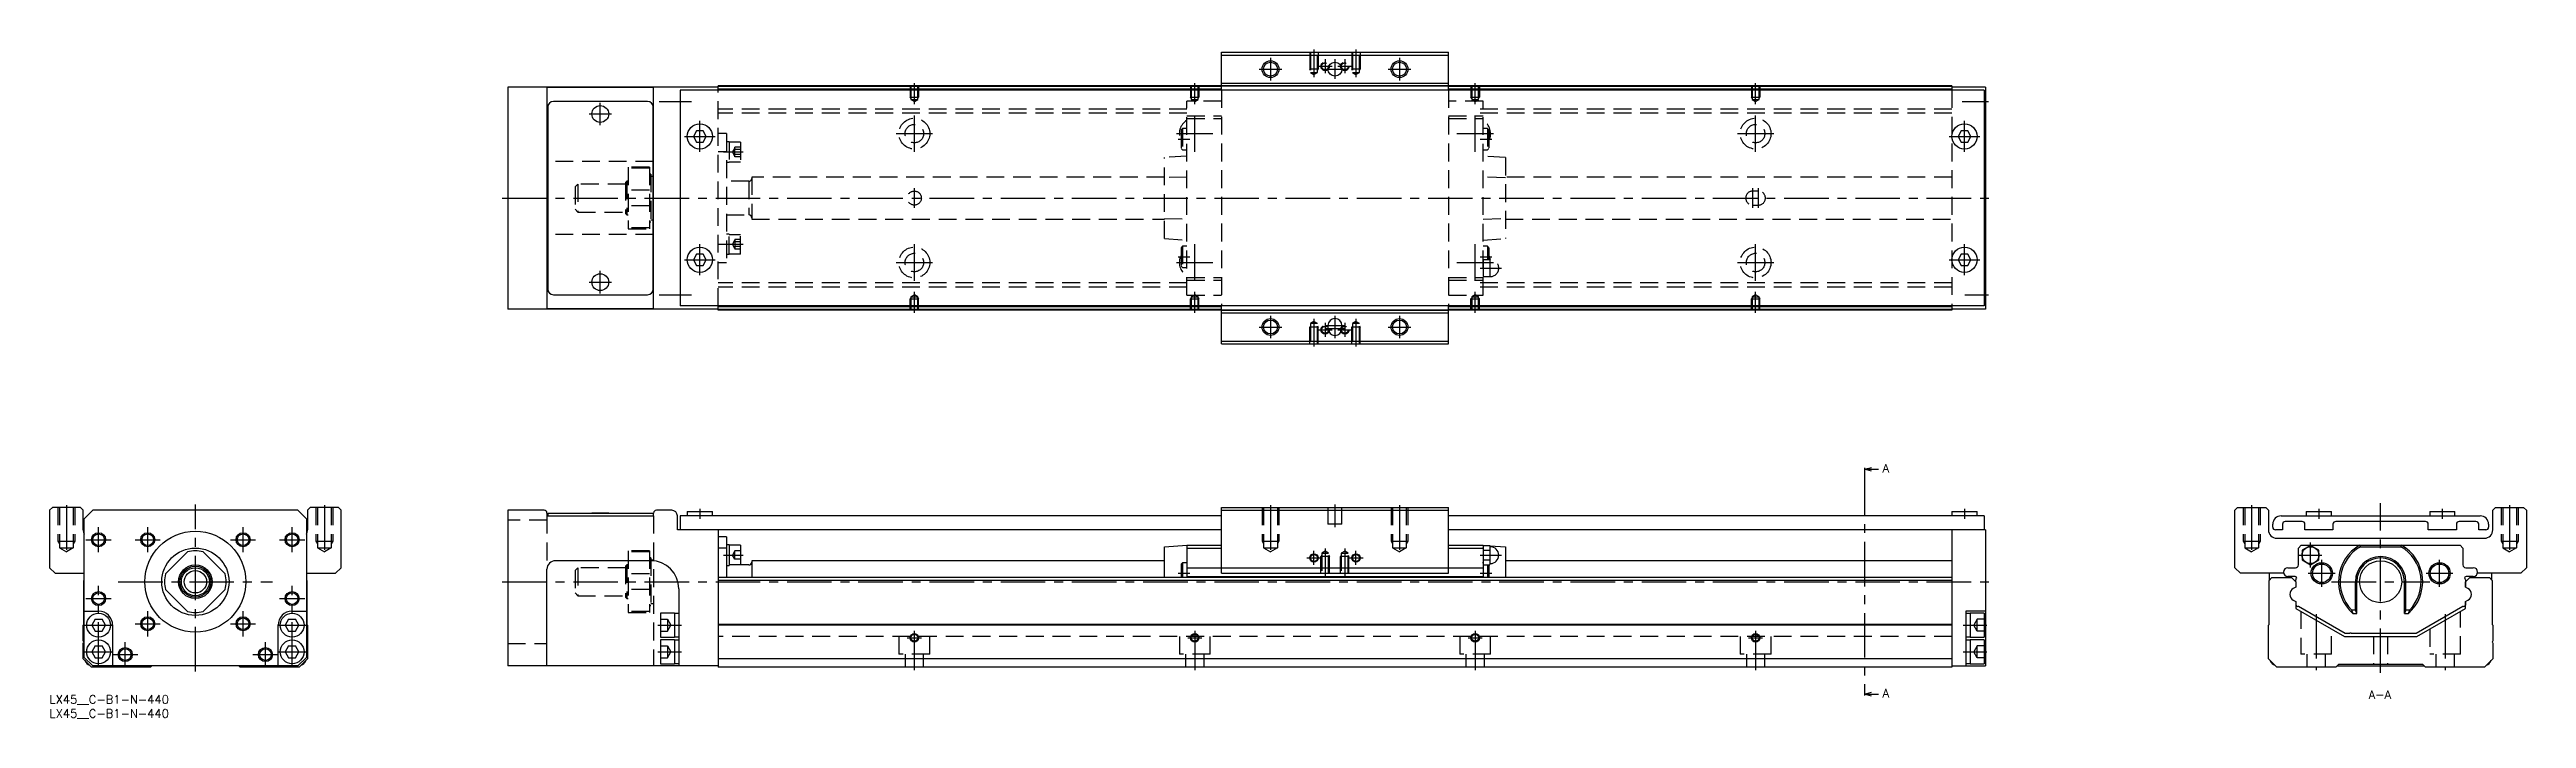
# Model space of a CAD drawing. Extents: x 0 to 883, y -8 to 230.
import ezdxf

# ---------------------------------------------------------------- set-up
doc = ezdxf.new("R2010")
doc.units = 0
doc.header["$LTSCALE"] = 0.5
doc.linetypes.add('CENTER', pattern=[50.8, 31.75, -6.35, 6.35, -6.35])
doc.linetypes.add('DASHED', pattern=[19.05, 12.7, -6.35])
for name, color, linetype in [('MSM_CENTER', 1, 'CENTER'), ('MSM_CONTINUOUS', 7, 'CONTINUOUS'), ('MSM_DASHED', 4, 'DASHED'), ('MSM_NARROW', 5, 'CONTINUOUS'), ('MSM_PART_NUMBER', 7, 'CONTINUOUS')]:
    doc.layers.add(name, color=color, linetype=linetype)
doc.styles.get("Standard").update_dxf_attribs({"font": 'txt.shx', "height": 3, "bigfont": 'bigfont.shx'})

# ---------------------------------------------------------------- blocks, each defined once
blk = doc.blocks.new('*U3')
at = {"layer": 'MSM_PART_NUMBER'}
blk.add_text('LX45__C-B1-N-440', height=3, dxfattribs=at).set_placement((0, -3))
blk = doc.blocks.new('*U4')
at = {"layer": 'MSM_PART_NUMBER'}
blk.add_text('LX45__C-B1-N-440', height=3, dxfattribs=at).set_placement((0, -8))

msp = doc.modelspace()

# ---------------------------------------------------------------- linework, layer by layer
at = {"layer": 'MSM_CENTER'}
for p, q in [((450.9, 230.38), (450.9, 220.47)), ((465.9, 230.38), (465.9, 220.47)), ((431.4, 223.38), (439.4, 223.38)), ((435.4, 227.38), (435.4, 219.38)), ((452.4, 224.38), (457.4, 224.38)), ((454.9, 226.88), (454.9, 221.88)), ((454.9, 223.38), (461.9, 223.38)), ((458.4, 226.88), (458.4, 219.88)), ((459.4, 224.38), (464.4, 224.38)), ((461.9, 226.88), (461.9, 221.88)), ((477.4, 223.38), (485.4, 223.38)), ((481.4, 227.38), (481.4, 219.38)), ((308.4, 210.87), (308.4, 218.38)), ((408.4, 210.87), (408.4, 218.38)), ((508.4, 210.87), (508.4, 218.38)), ((608.4, 210.87), (608.4, 218.38)), ((192.4, 207.38), (200.4, 207.38)), ((196.4, 203.38), (196.4, 211.38)), ((217.4, 211.88), (228.9, 211.88)), ((231.9, 193.88), (231.9, 204.88)), ((308.4, 193.88), (308.4, 206.88)), ((408.4, 193.88), (408.4, 206.88)), ((508.4, 193.88), (508.4, 206.88)), ((608.4, 193.88), (608.4, 206.88)), ((682.07, 211.88), (691.4, 211.88)), ((682.9, 193.88), (682.9, 204.88)), ((226.4, 199.38), (237.4, 199.38)), ((301.9, 200.38), (314.9, 200.38)), ((401.9, 200.38), (414.9, 200.38)), ((402.5, 198.38), (406.6, 198.38)), ((501.9, 200.38), (514.9, 200.38)), ((510.2, 198.38), (514.3, 198.38)), ((601.9, 200.38), (614.9, 200.38)), ((677.4, 199.38), (688.4, 199.38)), ((240.4, 193.83), (247.4, 193.83)), ((161.4, 177.38), (692.4, 177.38)), ((308.4, 173.88), (308.4, 180.88)), ((607.4, 173.88), (607.4, 180.88)), ((609.4, 173.88), (609.4, 180.88)), ((231.9, 149.88), (231.9, 160.88)), ((240.4, 160.92), (247.4, 160.92)), ((308.4, 147.88), (308.4, 160.88)), ((408.4, 147.88), (408.4, 160.88)), ((508.4, 147.88), (508.4, 160.88)), ((608.4, 147.88), (608.4, 160.88)), ((682.9, 149.88), (682.9, 160.88)), ((196.4, 143.38), (196.4, 151.38)), ((226.4, 155.38), (237.4, 155.38)), ((301.9, 154.38), (314.9, 154.38)), ((401.9, 154.38), (414.9, 154.38)), ((402.5, 156.38), (406.6, 156.38)), ((501.9, 154.38), (514.9, 154.38)), ((510.2, 156.38), (514.3, 156.38)), ((510.2, 152.38), (517.8, 152.38)), ((601.9, 154.38), (614.9, 154.38)), ((677.4, 155.38), (688.4, 155.38)), ((192.4, 147.38), (200.4, 147.38)), ((217.4, 142.88), (228.9, 142.88)), ((308.4, 136.38), (308.4, 143.89)), ((408.4, 136.38), (408.4, 143.89)), ((508.4, 136.38), (508.4, 143.89)), ((608.4, 136.38), (608.4, 143.89)), ((683.07, 142.88), (691.4, 142.88)), ((435.4, 135.38), (435.4, 127.38)), ((450.9, 134.29), (450.9, 124.38)), ((454.9, 132.88), (454.9, 127.88)), ((458.4, 135.38), (458.4, 127.38)), ((461.9, 132.88), (461.9, 127.88)), ((465.9, 134.29), (465.9, 124.38)), ((481.4, 135.38), (481.4, 127.38)), ((431.4, 131.38), (439.4, 131.38)), ((452.4, 130.38), (457.4, 130.38)), ((454.9, 131.88), (461.9, 131.88)), ((454.9, 130.88), (461.9, 130.88)), ((459.4, 130.38), (464.4, 130.38)), ((477.4, 131.38), (485.4, 131.38)), ((647.27, 80.12), (647.27, 0.88)), ((6, 67.76), (6, 50.18)), ((52, 8.5), (52, 68)), ((98, 67.76), (98, 50.18)), ((196.4, 65.11), (196.4, 65)), ((231.9, 66.5), (231.9, 63)), ((435.4, 67.76), (435.4, 50.18)), ((458.4, 68), (458.4, 60)), ((481.4, 67.76), (481.4, 50.18)), ((682.9, 66.5), (682.9, 63)), ((785.3, 67.76), (785.3, 50.18)), ((809.3, 66.5), (809.3, 63)), ((831.3, 8), (831.3, 68.5)), ((853.3, 66.5), (853.3, 63)), ((877.3, 67.76), (877.3, 50.18)), ((13, 55.5), (22, 55.5)), ((17.5, 51), (17.5, 60)), ((30.5, 55.5), (39.5, 55.5)), ((35, 51), (35, 60)), ((64.5, 55.5), (73.5, 55.5)), ((69, 51), (69, 60)), ((82, 55.5), (91, 55.5)), ((86.5, 51), (86.5, 60)), ((806.3, 45.54), (806.3, 54.46)), ((240.4, 50), (247.4, 50)), ((448.4, 49), (453.4, 49)), ((450.9, 46.5), (450.9, 51.5)), ((454.9, 52.41), (454.9, 42.5)), ((461.9, 52.41), (461.9, 42.5)), ((463.4, 49), (468.4, 49)), ((465.9, 46.5), (465.9, 51.5)), ((510.2, 50), (517.8, 50)), ((802.3, 50), (810.3, 50)), ((810.3, 38.7), (810.3, 48.3)), ((852.3, 38.7), (852.3, 48.3)), ((17.5, 10.25), (17.5, 39)), ((24.5, 40.5), (79.5, 40.5)), ((86.5, 10.25), (86.5, 39)), ((161.4, 40.5), (692.4, 40.5)), ((402.5, 43.5), (406.6, 43.5)), ((510.2, 43.5), (514.3, 43.5)), ((805.5, 43.5), (815.1, 43.5)), ((813.8, 40.5), (848.8, 40.5)), ((847.5, 43.5), (857.1, 43.5)), ((13, 34.5), (22, 34.5)), ((35, 21), (35, 30)), ((69, 21), (69, 30)), ((82, 34.5), (91, 34.5)), ((808.3, 28.97), (808.3, 9)), ((854.3, 28.97), (854.3, 9)), ((12.25, 25), (22.75, 25)), ((27, 10), (27, 19)), ((30.5, 25.5), (39.5, 25.5)), ((64.5, 25.5), (73.5, 25.5)), ((77, 10), (77, 19)), ((81.25, 25), (91.75, 25)), ((216.9, 25), (225.4, 25)), ((305.9, 20.5), (310.9, 20.5)), ((308.4, 9), (308.4, 23)), ((405.9, 20.5), (410.9, 20.5)), ((408.4, 23), (408.4, 9)), ((505.9, 20.5), (510.9, 20.5)), ((508.4, 23), (508.4, 9)), ((605.9, 20.5), (610.9, 20.5)), ((608.4, 23), (608.4, 9)), ((682.4, 25), (690.9, 25)), ((12.25, 15.5), (22.75, 15.5)), ((22.5, 14.5), (31.5, 14.5)), ((72.5, 14.5), (81.5, 14.5)), ((81.25, 15.5), (91.75, 15.5)), ((216.9, 15.5), (225.4, 15.5)), ((682.4, 15.5), (690.9, 15.5))]:
    msp.add_line(p, q, dxfattribs=at)
at = {"layer": 'MSM_CONTINUOUS'}
for p, q in [((417.9, 215.88), (417.9, 229.38)), ((417.9, 229.38), (498.9, 229.38)), ((417.9, 228.38), (498.9, 228.38)), ((498.9, 215.88), (498.9, 229.38)), ((163.4, 216.98), (163.4, 137.78)), ((238.4, 216.98), (163.4, 216.98)), ((177.4, 216.8), (177.4, 137.95)), ((215.4, 216.8), (177.4, 216.8)), ((215.4, 137.95), (215.4, 216.8)), ((224.9, 215.88), (224.9, 138.88)), ((689.9, 215.88), (224.9, 215.88)), ((238.4, 215.88), (238.4, 217.38)), ((678.4, 217.38), (238.4, 217.38)), ((417.9, 217.18), (238.4, 217.18)), ((417.9, 216.18), (238.4, 216.18)), ((417.9, 218.38), (498.9, 218.38)), ((417.9, 217.38), (498.9, 217.38)), ((678.4, 217.18), (498.9, 217.18)), ((678.4, 216.18), (498.9, 216.18)), ((678.4, 217.38), (678.4, 215.88)), ((690.4, 216.98), (678.4, 216.98)), ((689.9, 215.88), (689.9, 138.88)), ((690.4, 216.98), (690.4, 137.78)), ((177.7, 207.48), (177.4, 207.48)), ((177.7, 209.88), (177.7, 144.88)), ((213.3, 211.88), (179.7, 211.88)), ((215.3, 144.88), (215.3, 209.88)), ((177.7, 202.98), (177.4, 202.98)), ((230.74, 201.38), (229.59, 199.38)), ((229.59, 199.38), (230.74, 197.38)), ((233.05, 201.38), (230.74, 201.38)), ((230.74, 197.38), (233.05, 197.38)), ((234.2, 199.38), (233.05, 201.38)), ((233.05, 197.38), (234.2, 199.38)), ((681.74, 201.38), (680.59, 199.38)), ((680.59, 199.38), (681.74, 197.38)), ((684.05, 201.38), (681.74, 201.38)), ((681.74, 197.38), (684.05, 197.38)), ((685.2, 199.38), (684.05, 201.38)), ((684.05, 197.38), (685.2, 199.38)), ((177.7, 190.38), (177.4, 190.38)), ((215.4, 190.38), (215.3, 190.38)), ((215.4, 185.13), (215.3, 185.13)), ((215.3, 169.63), (215.4, 169.63)), ((177.7, 164.38), (177.4, 164.38)), ((215.4, 164.38), (215.3, 164.38)), ((177.7, 151.78), (177.4, 151.78)), ((215.4, 151.78), (215.3, 151.78)), ((230.74, 157.38), (229.59, 155.38)), ((229.59, 155.38), (230.74, 153.38)), ((233.05, 157.38), (230.74, 157.38)), ((230.74, 153.38), (233.05, 153.38)), ((234.2, 155.38), (233.05, 157.38)), ((233.05, 153.38), (234.2, 155.38)), ((681.74, 157.38), (680.59, 155.38)), ((680.59, 155.38), (681.74, 153.38)), ((684.05, 157.38), (681.74, 157.38)), ((681.74, 153.38), (684.05, 153.38)), ((685.2, 155.38), (684.05, 157.38)), ((684.05, 153.38), (685.2, 155.38)), ((177.4, 147.28), (177.7, 147.28)), ((179.7, 142.88), (213.3, 142.88)), ((238.4, 137.78), (163.4, 137.78)), ((177.4, 137.95), (215.4, 137.95)), ((689.9, 138.88), (224.9, 138.88)), ((238.4, 137.38), (238.4, 138.88)), ((417.9, 138.58), (238.4, 138.58)), ((417.9, 137.58), (238.4, 137.58)), ((678.4, 137.38), (238.4, 137.38)), ((417.9, 125.38), (417.9, 138.88)), ((417.9, 137.38), (498.9, 137.38)), ((417.9, 136.38), (498.9, 136.38)), ((498.9, 125.38), (498.9, 138.88)), ((678.4, 138.58), (498.9, 138.58)), ((678.4, 137.58), (498.9, 137.58)), ((678.4, 138.88), (678.4, 137.38)), ((690.4, 137.78), (678.4, 137.78)), ((417.9, 126.38), (498.9, 126.38)), ((417.9, 125.38), (498.9, 125.38)), ((455.9, 131.88), (455.9, 130.88)), ((460.9, 130.88), (460.9, 131.88)), ((647.27, 80.62), (649.77, 81.29)), ((647.27, 81.12), (647.27, 80.12)), ((647.27, 80.62), (652.27, 80.62)), ((649.77, 79.95), (647.27, 80.62)), ((1, 67), (0, 66)), ((0, 66), (0, 45.5)), ((11, 67), (1, 67)), ((12, 66), (11, 67)), ((12, 59), (12, 66)), ((15.4, 66), (12.4, 63)), ((12.4, 13.5), (12.4, 63)), ((88.6, 66), (15.4, 66)), ((91.6, 63), (88.6, 66)), ((91.6, 63), (91.6, 13.5)), ((93, 67), (92, 66)), ((92, 66), (92, 59)), ((103, 67), (93, 67)), ((104, 66), (103, 67)), ((104, 45.5), (104, 66)), ((163.4, 66), (163.4, 10.5)), ((176.4, 66), (163.4, 66)), ((177.4, 65), (177.4, 64)), ((177.4, 64), (215.4, 64)), ((177.7, 65), (215.3, 65)), ((177.7, 65), (177.7, 64)), ((193.4, 65.1), (199.4, 65.1)), ((193.4, 65.1), (193.4, 65)), ((199.4, 65), (199.4, 65.1)), ((215.3, 65), (215.3, 64)), ((215.4, 64), (215.4, 65)), ((221.9, 66), (216.4, 66)), ((223.9, 59), (223.9, 64)), ((224.9, 64), (224.9, 59)), ((417.9, 64), (224.9, 64)), ((227.4, 65.5), (227.4, 64)), ((227.4, 65.5), (236.4, 65.5)), ((236.4, 64), (236.4, 65.5)), ((417.9, 67), (498.9, 67)), ((417.9, 43.5), (417.9, 67)), ((417.9, 66), (498.9, 66)), ((498.9, 43.5), (498.9, 67)), ((689.9, 64), (498.9, 64)), ((678.4, 65.5), (678.4, 64)), ((678.4, 65.5), (687.4, 65.5)), ((687.4, 64), (687.4, 65.5)), ((689.9, 64), (689.9, 59)), ((779.3, 66), (780.3, 67)), ((779.3, 45.5), (779.3, 66)), ((780.3, 67), (790.3, 67)), ((790.3, 67), (791.3, 66)), ((791.3, 66), (791.3, 59)), ((795.8, 64), (866.8, 64)), ((803.3, 62), (797.3, 62)), ((804.8, 65.5), (813.8, 65.5)), ((804.8, 65.5), (804.8, 64)), ((813.8, 64), (813.8, 65.5)), ((847.3, 62), (815.3, 62)), ((848.8, 65.5), (857.8, 65.5)), ((848.8, 65.5), (848.8, 64)), ((857.8, 64), (857.8, 65.5)), ((865.3, 62), (859.3, 62)), ((871.3, 66), (872.3, 67)), ((871.3, 59), (871.3, 66)), ((872.3, 67), (882.3, 67)), ((882.3, 67), (883.3, 66)), ((883.3, 66), (883.3, 45.5)), ((417.9, 59), (223.9, 59)), ((238.4, 59), (238.4, 10)), ((241.4, 56.5), (238.4, 56.5)), ((241.4, 56.5), (241.4, 42)), ((242.4, 53.65), (241.4, 53.65)), ((242.4, 53.65), (242.4, 46.35)), ((246.4, 53.5), (242.4, 53.5)), ((246.4, 53.5), (246.4, 46.5)), ((397.6, 53), (405.6, 53.5)), ((397.6, 42), (397.6, 53)), ((405.6, 53.5), (417.9, 53.5)), ((405.6, 53.5), (405.6, 42)), ((690.4, 59), (498.9, 59)), ((498.9, 53.5), (511.2, 53.5)), ((511.2, 53.5), (511.77, 53.46)), ((511.2, 53.5), (511.2, 42)), ((511.32, 53.46), (511.2, 53)), ((511.32, 53.46), (513.67, 53.46)), ((513.8, 53), (513.67, 53.46)), ((513.7, 53.34), (519.2, 53)), ((513.8, 47), (513.8, 53)), ((519.2, 53), (519.2, 42)), ((678.4, 59), (678.4, 10)), ((690.4, 59), (690.4, 10.5)), ((792.8, 60), (792.8, 61)), ((796.3, 59), (793.8, 59)), ((794.3, 56), (868.3, 56)), ((796.3, 61), (796.3, 59)), ((801.95, 52.5), (802.95, 53.5)), ((802.95, 53.5), (859.65, 53.5)), ((806.3, 53.46), (803.3, 51.73)), ((804.3, 59), (804.3, 61)), ((814.3, 59), (804.3, 59)), ((809.3, 51.73), (806.3, 53.46)), ((814.3, 61), (814.3, 59)), ((823.82, 53.5), (824.07, 53)), ((824.07, 53), (838.53, 53)), ((838.53, 53), (838.79, 53.5)), ((848.3, 59), (848.3, 61)), ((858.3, 59), (848.3, 59)), ((858.3, 61), (858.3, 59)), ((859.65, 53.5), (860.65, 52.5)), ((866.3, 59), (866.3, 61)), ((868.8, 59), (866.3, 59)), ((869.8, 61), (869.8, 60)), ((0, 45.5), (2, 43.5)), ((41.36, 43.3), (49.2, 51.14)), ((54.8, 51.14), (62.64, 43.3)), ((102, 43.5), (104, 45.5)), ((177.4, 10.5), (177.4, 45)), ((214.4, 48), (180.4, 48)), ((241.4, 52.5), (238.4, 52.5)), ((241.4, 46.35), (242.4, 46.35)), ((249.4, 46.5), (242.4, 46.5)), ((250.4, 48), (250.4, 42)), ((397.6, 48), (250.4, 48)), ((404, 47.3), (403.5, 46.8)), ((403.5, 46.8), (403.5, 42)), ((405.6, 47.3), (404, 47.3)), ((404, 47.3), (404, 42)), ((405.6, 52.5), (417.9, 52.5)), ((405.6, 45.5), (511.2, 45.5)), ((498.9, 52.5), (511.2, 52.5)), ((511.2, 52.41), (511.2, 52.6)), ((511.2, 47), (511.32, 46.54)), ((511.32, 51.73), (513.67, 51.73)), ((511.32, 48.27), (513.67, 48.27)), ((511.32, 46.54), (513.67, 46.54)), ((512.8, 46.54), (512.8, 42)), ((513.3, 46.54), (513.3, 42)), ((513.67, 46.54), (513.8, 47)), ((678.4, 48), (519.2, 48)), ((781.3, 43.5), (779.3, 45.5)), ((798.25, 45.5), (800.95, 45.5)), ((801.95, 46.5), (801.95, 52.5)), ((803.3, 51.73), (803.3, 48.27)), ((803.3, 48.27), (806.3, 46.54)), ((806.3, 46.54), (809.3, 48.27)), ((809.3, 48.27), (809.3, 51.73)), ((860.65, 52.5), (860.65, 46.5)), ((861.65, 45.5), (864.35, 45.5)), ((883.3, 45.5), (881.3, 43.5)), ((2, 43.5), (12.4, 43.5)), ((12.2, 41), (12.4, 41.2)), ((12.2, 25.2), (12.2, 41)), ((49.2, 29.86), (41.36, 37.7)), ((62.64, 37.7), (54.8, 29.86)), ((91.6, 43.5), (102, 43.5)), ((91.6, 41.2), (91.8, 41)), ((91.8, 41), (91.8, 25.2)), ((224.4, 38), (224.4, 10.5)), ((678.4, 42), (238.4, 42)), ((678.4, 41), (238.4, 41)), ((405.6, 42.4), (511.2, 42.4)), ((417.9, 43.5), (498.9, 43.5)), ((796.77, 43.5), (781.3, 43.5)), ((791.5, 41), (792.5, 42)), ((791.5, 25.2), (791.5, 41)), ((791.7, 41.2), (791.7, 43.5)), ((792.5, 42), (799.55, 42)), ((800.55, 42.4), (798.25, 42.4)), ((799.55, 42), (801.05, 40.5)), ((799.55, 42), (801.05, 40.5)), ((801.05, 38.61), (800.16, 38.1)), ((801, 40.55), (801, 41.2)), ((801.05, 40.5), (801.05, 38.61)), ((822.3, 30.44), (822.3, 40.5)), ((822.8, 29.22), (822.8, 40.5)), ((839.8, 29.22), (839.8, 40.5)), ((840.3, 30.44), (840.3, 40.5)), ((861.55, 40.5), (863.05, 42)), ((861.6, 40.55), (861.55, 40.5)), ((861.55, 40.5), (861.55, 38.61)), ((861.55, 38.61), (861.55, 40.5)), ((862.45, 38.1), (861.55, 38.61)), ((861.6, 41.2), (861.6, 40.55)), ((864.35, 42.4), (862.05, 42.4)), ((863.05, 42), (870.1, 42)), ((881.3, 43.5), (865.84, 43.5)), ((870.1, 42), (871.1, 41)), ((870.9, 41.2), (870.9, 43.5)), ((871.1, 41), (871.1, 25.2)), ((12.4, 30), (17.5, 30)), ((16.27, 27.12), (15.05, 25)), ((16.27, 27.12), (18.73, 27.12)), ((19.95, 25), (18.73, 27.12)), ((85.27, 27.12), (84.05, 25)), ((85.27, 27.12), (87.73, 27.12)), ((86.5, 30), (91.6, 30)), ((88.95, 25), (87.73, 27.12)), ((222.9, 29.25), (217.9, 29.25)), ((217.9, 29.25), (217.9, 20.75)), ((222.9, 29.25), (222.9, 20.75)), ((224.4, 29.15), (222.9, 29.15)), ((683.4, 30), (683.4, 10.5)), ((690.4, 30), (683.4, 30)), ((684.9, 29.15), (683.4, 29.15)), ((689.9, 29.25), (684.9, 29.25)), ((684.9, 29.25), (684.9, 20.75)), ((689.9, 29.25), (689.9, 20.75)), ((800.16, 33.9), (801.05, 33.39)), ((801.05, 33.39), (801.05, 31)), ((801.05, 31), (818.37, 21)), ((802, 31.61), (801.8, 31.61)), ((818.64, 22), (802, 31.61)), ((820.94, 30.44), (822.3, 30.44)), ((821.42, 29.22), (822.8, 29.22)), ((822.8, 29.22), (822.3, 30.44)), ((840.3, 30.44), (839.8, 29.22)), ((839.8, 29.22), (841.19, 29.22)), ((840.3, 30.44), (841.66, 30.44)), ((860.6, 31.61), (843.96, 22)), ((844.23, 21), (861.55, 31)), ((860.8, 31.61), (860.6, 31.61)), ((861.55, 33.39), (862.45, 33.9)), ((861.55, 33.39), (861.55, 32.13)), ((861.55, 31), (861.55, 33.39)), ((12, 25), (12.2, 25.2)), ((12, 19.4), (12, 25)), ((12, 13), (12, 18.6)), ((15.05, 25), (16.27, 22.87)), ((16.27, 22.87), (18.73, 22.87)), ((18.73, 22.87), (19.95, 25)), ((22.5, 25), (22.5, 10.5)), ((81.5, 10.5), (81.5, 25)), ((84.05, 25), (85.27, 22.87)), ((85.27, 22.87), (87.73, 22.87)), ((87.73, 22.87), (88.95, 25)), ((91.8, 25.2), (92, 25)), ((92, 25), (92, 13)), ((217.9, 20.75), (222.9, 20.75)), ((222.9, 19.75), (217.9, 19.75)), ((217.9, 19.75), (217.9, 11.25)), ((222.9, 20.85), (224.4, 20.85)), ((222.9, 19.75), (222.9, 11.25)), ((224.4, 19.65), (222.9, 19.65)), ((678.4, 25.2), (238.4, 25.2)), ((678.4, 25), (238.4, 25)), ((683.4, 20.85), (684.9, 20.85)), ((684.9, 19.65), (683.4, 19.65)), ((684.9, 20.75), (689.9, 20.75)), ((689.9, 19.75), (684.9, 19.75)), ((684.9, 19.75), (684.9, 11.25)), ((689.9, 19.75), (689.9, 11.25)), ((791.3, 25), (791.5, 25.2)), ((791.3, 13), (791.3, 25)), ((818.37, 21), (844.23, 21)), ((820.15, 22), (818.64, 22)), ((843.96, 22), (820.95, 22)), ((871.1, 25.2), (871.3, 25)), ((871.3, 25), (871.3, 19.4)), ((871.3, 18.6), (871.3, 13)), ((15, 10), (12, 13)), ((15.4, 10.5), (12.4, 13.5)), ((36, 10), (15, 10)), ((16.27, 17.62), (15.05, 15.5)), ((15.05, 15.5), (16.27, 13.37)), ((88.6, 10.5), (15.4, 10.5)), ((16.27, 17.62), (18.73, 17.62)), ((16.27, 13.37), (18.73, 13.37)), ((19.95, 15.5), (18.73, 17.62)), ((18.73, 13.37), (19.95, 15.5)), ((36.5, 10.5), (36, 10)), ((68, 10), (67.5, 10.5)), ((89, 10), (68, 10)), ((85.27, 17.62), (84.05, 15.5)), ((84.05, 15.5), (85.27, 13.37)), ((85.27, 17.62), (87.73, 17.62)), ((85.27, 13.37), (87.73, 13.37)), ((88.95, 15.5), (87.73, 17.62)), ((87.73, 13.37), (88.95, 15.5)), ((91.6, 13.5), (88.6, 10.5)), ((92, 13), (89, 10)), ((238.4, 10.5), (163.4, 10.5)), ((217.9, 11.25), (222.9, 11.25)), ((222.9, 11.35), (224.4, 11.35)), ((678.4, 13), (238.4, 13)), ((678.4, 10), (238.4, 10)), ((678.4, 10.5), (690.4, 10.5)), ((683.4, 11.35), (684.9, 11.35)), ((684.9, 11.25), (689.9, 11.25)), ((794.3, 10), (791.3, 13)), ((815.3, 10), (794.3, 10)), ((816.3, 11), (815.3, 10)), ((815.8, 10.5), (846.8, 10.5)), ((846.3, 11), (816.3, 11)), ((847.3, 10), (846.3, 11)), ((868.3, 10), (847.3, 10)), ((871.3, 13), (868.3, 10)), ((647.27, 0.38), (649.77, 1.05)), ((647.27, 0.88), (647.27, -0.12)), ((647.27, 0.38), (652.27, 0.38)), ((649.77, -0.29), (647.27, 0.38))]:
    msp.add_line(p, q, dxfattribs=at)
for centre, radius in [((435.4, 223.38), 2.46), ((458.4, 223.38), 2.5), ((481.4, 223.38), 2.46), ((196.4, 207.38), 3), ((231.9, 199.38), 4.5), ((682.9, 199.38), 4.5), ((231.9, 155.38), 4.5), ((682.9, 155.38), 4.5), ((196.4, 147.38), 3), ((435.4, 131.38), 2.46), ((481.4, 131.38), 2.46), ((17.5, 55.5), 2.07), ((35, 55.5), 2.07), ((52, 40.5), 18), ((69, 55.5), 2.07), ((86.5, 55.5), 2.07), ((806.3, 50), 3), ((52, 40.5), 12), ((52, 40.5), 6), ((52, 40.5), 5.5), ((52, 40.5), 5), ((52, 40.5), 4), ((450.9, 49), 1.23), ((465.9, 49), 1.23), ((810.3, 43.5), 3.8), ((810.3, 43.5), 3.3), ((831.3, 40.5), 7.5), ((852.3, 43.5), 3.8), ((852.3, 43.5), 3.3), ((17.5, 34.5), 2.07), ((86.5, 34.5), 2.07), ((17.5, 25), 4.25), ((35, 25.5), 2.07), ((69, 25.5), 2.07), ((86.5, 25), 4.25), ((17.5, 15.5), 4.25), ((86.5, 15.5), 4.25), ((308.4, 20.5), 1.23), ((408.4, 20.5), 1.23), ((508.4, 20.5), 1.23), ((608.4, 20.5), 1.23), ((27, 14.5), 2.07), ((77, 14.5), 2.07)]:
    msp.add_circle(centre, radius, dxfattribs=at)
for centre, radius, start, end in [((179.7, 209.88), 2, 90, 180), ((213.3, 209.88), 2, 0, 90), ((179.7, 144.88), 2, 180, 270), ((213.3, 144.88), 2, 270, 0), ((458.4, 131.88), 2.5, 0, 180), ((458.4, 130.88), 2.5, 180, 0), ((176.4, 65), 1, 0, 90), ((216.4, 65), 1, 90.31382, 180), ((221.87, 63.97), 2.03, 0.84425, 89.15575), ((795.8, 61), 3, 90, 180), ((797.3, 61), 1, 90, 180), ((803.3, 61), 1, 0, 90), ((815.3, 61), 1, 90, 180), ((847.3, 61), 1, 0, 90), ((859.3, 61), 1, 90, 180), ((865.3, 61), 1, 0, 90), ((866.8, 61), 3, 0, 90), ((15, 59), 3, 180, 209.92525), ((89, 59), 3, 330.07238, 0), ((514.5, 52.57), 3.31, 164.22771, 179.4294), ((510.49, 52.56), 3.31, 0.57378, 15.76911), ((513.8, 50), 3, 270, 90), ((794.3, 59), 3, 180, 270), ((793.8, 60), 1, 180, 270), ((831.3, 40.5), 15, 119.92643, 228.76392), ((831.3, 40.5), 14.44, 120.05097, 224.15139), ((831.3, 40.5), 14.44, 315.84861, 59.94903), ((831.3, 40.5), 15, 311.23608, 60.07357), ((868.3, 59), 3, 270, 0), ((868.8, 60), 1, 270, 0), ((52, 40.5), 11, 75.27264, 104.72736), ((180.4, 45), 3, 90, 180), ((214.4, 38), 10, 0, 90), ((249.4, 47.5), 1, 270, 0), ((514.5, 52.63), 3.31, 180.57378, 195.76911), ((524.08, 49.95), 12.89, 172.03062, 179.75617), ((524.65, 50.1), 13.46, 180.40698, 187.80623), ((514.5, 47.37), 3.31, 164.22771, 179.4294), ((514.5, 47.44), 3.31, 180.57378, 195.76911), ((510.49, 52.63), 3.31, 344.22771, 359.4294), ((500.9, 49.94), 12.89, 0.24521, 7.968), ((500.34, 50.1), 13.46, 352.19377, 359.59302), ((510.49, 47.37), 3.31, 0.57378, 15.76911), ((510.49, 47.43), 3.31, 344.22771, 359.4294), ((798.25, 43.95), 1.55, 90, 270), ((800.95, 46.5), 1, 270, 0), ((831.3, 40.5), 9, 0, 180), ((831.3, 40.5), 8.5, 0, 180), ((861.65, 46.5), 1, 180, 270), ((864.35, 43.95), 1.55, 270, 90), ((52, 40.5), 11, 165.27264, 194.72736), ((52, 40.5), 11, 345.27264, 14.72736), ((801.46, 35.85), 2.6, 120.00003, 176.58933), ((801.46, 36.15), 2.6, 183.41067, 239.99996), ((800.55, 41.4), 1, 30.09191, 90), ((801.8, 41.2), 0.8, 118.74892, 180), ((862.05, 41.4), 1, 90, 149.90809), ((860.8, 41.2), 0.8, 0, 61.25108), ((861.15, 35.85), 2.6, 3.41067, 59.99996), ((861.15, 36.15), 2.6, 300.00004, 356.58933), ((17.5, 25), 5, 0, 90), ((52, 40.5), 11, 255.27264, 284.72736), ((86.5, 25), 5, 90, 180), ((801.8, 32.41), 0.8, 200.36413, 270), ((833.53, 34.62), 13.26, 198.36858, 204.03004), ((829.01, 34.65), 13.33, 335.98509, 341.61629), ((860.8, 32.41), 0.8, 270, 339.62763), ((11.7, 19), 0.5, 306.8699, 53.1301), ((820.55, 21.7), 0.5, 36.8699, 143.1301), ((871.6, 19), 0.5, 126.8699, 233.1301), ((15.4, 13.5), 3, 201.81505, 248.18495), ((88.6, 13.5), 3, 291.81368, 338.18632), ((794.7, 13.5), 3, 201.81368, 248.18632), ((867.9, 13.5), 3, 291.81505, 338.18495)]:
    msp.add_arc(centre, radius, start, end, dxfattribs=at)
at = {"layer": 'MSM_DASHED'}
for p, q in [((449.4, 229.38), (449.4, 223.38)), ((452.4, 223.38), (449.4, 223.38)), ((449.67, 222.91), (449.4, 223.38)), ((449.67, 229.38), (449.67, 222.18)), ((449.67, 222.18), (452.13, 222.18)), ((449.67, 222.18), (450.9, 221.47)), ((450.9, 221.47), (452.13, 222.18)), ((452.13, 222.18), (452.13, 229.38)), ((452.13, 222.91), (452.4, 223.38)), ((452.4, 229.38), (452.4, 223.38)), ((464.4, 229.38), (464.4, 223.38)), ((467.4, 223.38), (464.4, 223.38)), ((464.67, 222.91), (464.4, 223.38)), ((464.67, 229.38), (464.67, 222.18)), ((464.67, 222.18), (467.13, 222.18)), ((464.67, 222.18), (465.9, 221.47)), ((465.9, 221.47), (467.13, 222.18)), ((467.13, 222.18), (467.13, 229.38)), ((467.13, 222.91), (467.4, 223.38)), ((467.4, 229.38), (467.4, 223.38)), ((177.4, 216.8), (177.4, 216.98)), ((238.4, 138.88), (238.4, 215.88)), ((306.9, 217.38), (306.9, 213.38)), ((306.9, 213.38), (309.9, 213.38)), ((307.17, 212.91), (306.9, 213.38)), ((307.17, 217.38), (307.17, 212.58)), ((307.17, 212.58), (308.4, 211.87)), ((307.17, 212.58), (309.63, 212.58)), ((308.4, 211.87), (309.63, 212.58)), ((309.63, 212.58), (309.63, 217.38)), ((309.63, 212.91), (309.9, 213.38)), ((309.9, 217.38), (309.9, 213.38)), ((406.9, 217.38), (406.9, 213.38)), ((406.9, 213.38), (409.9, 213.38)), ((407.17, 212.91), (406.9, 213.38)), ((407.17, 217.38), (407.17, 212.58)), ((407.17, 212.58), (409.63, 212.58)), ((407.17, 212.58), (408.4, 211.87)), ((408.4, 211.87), (409.63, 212.58)), ((409.63, 212.58), (409.63, 217.38)), ((409.63, 212.91), (409.9, 213.38)), ((409.9, 217.38), (409.9, 213.38)), ((498.9, 217.38), (417.9, 217.38)), ((417.9, 215.88), (417.9, 138.88)), ((498.9, 215.88), (498.9, 138.88)), ((506.9, 217.38), (506.9, 213.38)), ((506.9, 213.38), (509.9, 213.38)), ((507.17, 212.91), (506.9, 213.38)), ((507.17, 217.38), (507.17, 212.58)), ((507.17, 212.58), (509.63, 212.58)), ((507.17, 212.58), (508.4, 211.87)), ((508.4, 211.87), (509.63, 212.58)), ((509.63, 212.58), (509.63, 217.38)), ((509.63, 212.91), (509.9, 213.38)), ((509.9, 217.38), (509.9, 213.38)), ((606.9, 217.38), (606.9, 213.38)), ((606.9, 213.38), (609.9, 213.38)), ((607.17, 212.91), (606.9, 213.38)), ((607.17, 217.38), (607.17, 212.58)), ((607.17, 212.58), (609.63, 212.58)), ((607.17, 212.58), (608.4, 211.87)), ((608.4, 211.87), (609.63, 212.58)), ((609.63, 212.58), (609.63, 217.38)), ((609.63, 212.91), (609.9, 213.38)), ((609.9, 217.38), (609.9, 213.38)), ((678.4, 215.88), (678.4, 138.88)), ((405.6, 209.13), (238.4, 209.13)), ((405.6, 207.63), (238.4, 207.63)), ((417.9, 211.98), (405.6, 211.98)), ((405.6, 142.78), (405.6, 211.98)), ((405.6, 206.73), (417.9, 206.73)), ((405.6, 205.73), (417.9, 205.73)), ((511.2, 211.98), (498.9, 211.98)), ((498.9, 206.73), (511.2, 206.73)), ((498.9, 205.73), (511.2, 205.73)), ((678.4, 209.13), (509.9, 209.13)), ((678.4, 207.63), (509.9, 207.63)), ((511.2, 142.78), (511.2, 211.98)), ((241.4, 200.38), (238.4, 200.38)), ((241.4, 200.38), (241.4, 154.38)), ((242.4, 197.48), (241.4, 197.48)), ((242.4, 197.48), (242.4, 190.18)), ((246.4, 197.33), (242.4, 197.33)), ((244.4, 195.33), (243.53, 193.83)), ((244.4, 192.1), (244.4, 195.56)), ((246.4, 195.56), (244.4, 195.56)), ((246.4, 194.7), (244.4, 194.7)), ((246.4, 197.33), (246.4, 190.33)), ((404, 202.18), (403.5, 201.68)), ((403.5, 201.68), (403.5, 195.08)), ((403.5, 195.08), (404, 194.58)), ((405.6, 202.18), (404, 202.18)), ((404, 202.18), (404, 194.58)), ((404, 194.58), (405.6, 194.58)), ((512.8, 202.18), (511.2, 202.18)), ((511.2, 194.58), (512.8, 194.58)), ((513.3, 201.68), (512.8, 202.18)), ((512.8, 202.18), (512.8, 194.58)), ((512.8, 194.58), (513.3, 195.08)), ((513.3, 201.68), (513.3, 195.08)), ((215.3, 190.38), (177.7, 190.38)), ((206.4, 188.38), (206.4, 166.38)), ((213.9, 188.38), (206.4, 188.38)), ((213.9, 188.01), (206.4, 188.01)), ((213.9, 188.38), (213.9, 166.38)), ((214.4, 185.88), (213.9, 185.88)), ((214.4, 185.88), (214.4, 168.88)), ((241.4, 193.9), (238.4, 193.9)), ((241.4, 190.18), (242.4, 190.18)), ((242.4, 190.33), (246.4, 190.33)), ((244.4, 192.33), (243.53, 193.83)), ((246.4, 192.96), (244.4, 192.96)), ((246.4, 192.1), (244.4, 192.1)), ((405.6, 192.38), (397.6, 191.82)), ((397.6, 162.93), (397.6, 191.82)), ((519.2, 191.82), (511.2, 192.38)), ((519.2, 191.82), (519.2, 162.93)), ((188.4, 182.38), (187.4, 181.38)), ((187.4, 181.38), (187.4, 173.38)), ((188.4, 182.38), (188.4, 172.38)), ((205.4, 182.38), (188.4, 182.38)), ((205.9, 183.38), (205.4, 182.88)), ((205.4, 182.88), (205.4, 171.88)), ((205.9, 183.38), (205.9, 171.38)), ((206.4, 183.38), (205.9, 183.38)), ((213.9, 180.17), (206.4, 180.17)), ((215.3, 185.13), (214.4, 185.13)), ((249.4, 183.38), (241.4, 183.38)), ((249.4, 183.38), (249.4, 171.38)), ((250.4, 184.88), (250.4, 169.88)), ((397.6, 184.88), (250.4, 184.88)), ((405.6, 184.86), (397.6, 184.61)), ((519.2, 184.61), (511.2, 184.86)), ((678.4, 184.88), (519.2, 184.88)), ((609.4, 179.88), (607.4, 179.88)), ((187.4, 173.38), (188.4, 172.38)), ((188.4, 172.38), (205.4, 172.38)), ((205.4, 171.88), (205.9, 171.38)), ((205.9, 171.38), (206.4, 171.38)), ((213.9, 174.58), (206.4, 174.58)), ((213.9, 168.88), (214.4, 168.88)), ((214.4, 169.63), (215.3, 169.63)), ((241.4, 171.38), (249.4, 171.38)), ((250.4, 169.88), (397.6, 169.88)), ((397.6, 170.14), (405.6, 169.89)), ((511.2, 169.89), (519.2, 170.14)), ((519.2, 169.88), (678.4, 169.88)), ((607.4, 174.88), (609.4, 174.88)), ((215.3, 164.38), (177.7, 164.38)), ((213.9, 166.74), (206.4, 166.74)), ((206.4, 166.38), (213.9, 166.38)), ((241.4, 160.85), (238.4, 160.85)), ((241.4, 164.57), (242.4, 164.57)), ((242.4, 157.27), (242.4, 164.57)), ((242.4, 164.42), (246.4, 164.42)), ((244.4, 162.42), (243.53, 160.92)), ((244.4, 159.42), (243.53, 160.92)), ((244.4, 162.65), (244.4, 159.19)), ((246.4, 162.65), (244.4, 162.65)), ((246.4, 161.79), (244.4, 161.79)), ((246.4, 160.05), (244.4, 160.05)), ((246.4, 159.19), (244.4, 159.19)), ((246.4, 157.42), (246.4, 164.42)), ((397.6, 162.93), (405.6, 162.38)), ((404, 160.18), (403.5, 159.68)), ((403.5, 159.68), (403.5, 153.08)), ((405.6, 160.18), (404, 160.18)), ((404, 160.18), (404, 152.58)), ((511.2, 162.38), (519.2, 162.93)), ((512.8, 160.18), (511.2, 160.18)), ((512.8, 160.18), (512.8, 155.38)), ((513.3, 159.68), (512.8, 160.18)), ((513.3, 159.68), (513.3, 155.38)), ((238.4, 154.38), (241.4, 154.38)), ((242.4, 157.27), (241.4, 157.27)), ((246.4, 157.42), (242.4, 157.42)), ((403.5, 153.08), (404, 152.58)), ((404, 152.58), (405.6, 152.58)), ((513.8, 155.38), (511.2, 155.38)), ((511.32, 152.38), (513.67, 152.38)), ((513.8, 149.38), (513.8, 155.38)), ((405.6, 147.13), (238.4, 147.13)), ((405.6, 145.63), (238.4, 145.63)), ((307.17, 141.84), (306.9, 141.38)), ((306.9, 137.38), (306.9, 141.38)), ((306.9, 141.38), (309.9, 141.38)), ((308.4, 142.89), (307.17, 142.18)), ((307.17, 142.18), (307.17, 137.38)), ((307.17, 142.18), (309.63, 142.18)), ((309.63, 142.18), (308.4, 142.89)), ((309.63, 137.38), (309.63, 142.18)), ((309.63, 141.84), (309.9, 141.38)), ((309.9, 137.38), (309.9, 141.38)), ((405.6, 149.03), (417.9, 149.03)), ((405.6, 148.03), (417.9, 148.03)), ((405.6, 142.78), (417.9, 142.78)), ((407.17, 141.84), (406.9, 141.38)), ((406.9, 141.38), (409.9, 141.38)), ((406.9, 137.38), (406.9, 141.38)), ((408.4, 142.89), (407.17, 142.18)), ((407.17, 142.18), (409.63, 142.18)), ((407.17, 142.18), (407.17, 137.38)), ((409.63, 142.18), (408.4, 142.89)), ((409.63, 137.38), (409.63, 142.18)), ((409.63, 141.84), (409.9, 141.38)), ((409.9, 137.38), (409.9, 141.38)), ((498.9, 149.03), (511.2, 149.03)), ((498.9, 148.03), (511.2, 148.03)), ((498.9, 142.78), (511.2, 142.78)), ((507.17, 141.84), (506.9, 141.38)), ((506.9, 141.38), (509.9, 141.38)), ((506.9, 137.38), (506.9, 141.38)), ((508.4, 142.89), (507.17, 142.18)), ((507.17, 142.18), (509.63, 142.18)), ((507.17, 142.18), (507.17, 137.38)), ((509.63, 142.18), (508.4, 142.89)), ((509.63, 137.38), (509.63, 142.18)), ((509.63, 141.84), (509.9, 141.38)), ((678.4, 147.13), (509.9, 147.13)), ((678.4, 145.63), (509.9, 145.63)), ((509.9, 137.38), (509.9, 141.38)), ((511.2, 149.38), (513.8, 149.38)), ((607.17, 141.84), (606.9, 141.38)), ((606.9, 141.38), (609.9, 141.38)), ((606.9, 137.38), (606.9, 141.38)), ((608.4, 142.89), (607.17, 142.18)), ((607.17, 142.18), (609.63, 142.18)), ((607.17, 142.18), (607.17, 137.38)), ((609.63, 142.18), (608.4, 142.89)), ((609.63, 137.38), (609.63, 142.18)), ((609.63, 141.84), (609.9, 141.38)), ((609.9, 137.38), (609.9, 141.38)), ((177.4, 137.95), (177.4, 137.78)), ((498.9, 137.38), (417.9, 137.38)), ((450.9, 133.29), (449.67, 132.58)), ((449.67, 132.58), (449.67, 125.38)), ((452.13, 132.58), (449.67, 132.58)), ((452.13, 132.58), (450.9, 133.29)), ((452.13, 125.38), (452.13, 132.58)), ((465.9, 133.29), (464.67, 132.58)), ((464.67, 132.58), (464.67, 125.38)), ((467.13, 132.58), (464.67, 132.58)), ((467.13, 132.58), (465.9, 133.29)), ((467.13, 125.38), (467.13, 132.58)), ((449.67, 131.84), (449.4, 131.38)), ((449.4, 125.38), (449.4, 131.38)), ((452.4, 131.38), (449.4, 131.38)), ((452.13, 131.84), (452.4, 131.38)), ((452.4, 125.38), (452.4, 131.38)), ((464.67, 131.84), (464.4, 131.38)), ((464.4, 125.38), (464.4, 131.38)), ((467.4, 131.38), (464.4, 131.38)), ((467.13, 131.84), (467.4, 131.38)), ((467.4, 125.38), (467.4, 131.38)), ((3, 67), (3, 55)), ((3.54, 67), (3.54, 52.6)), ((8.46, 67), (8.46, 52.6)), ((9, 67), (9, 55)), ((95, 67), (95, 55)), ((95.54, 67), (95.54, 52.6)), ((100.46, 67), (100.46, 52.6)), ((101, 67), (101, 55)), ((177.4, 62.5), (163.4, 62.5)), ((177.4, 64), (177.4, 45)), ((215.4, 64), (215.4, 10.5)), ((432.4, 67), (432.4, 55)), ((432.94, 67), (432.94, 52.6)), ((437.85, 67), (437.85, 52.6)), ((438.4, 67), (438.4, 55)), ((455.9, 67), (455.9, 61)), ((460.9, 61), (460.9, 67)), ((478.4, 67), (478.4, 55)), ((478.94, 67), (478.94, 52.6)), ((483.85, 67), (483.85, 52.6)), ((484.4, 67), (484.4, 55)), ((782.3, 67), (782.3, 55)), ((782.84, 67), (782.84, 52.6)), ((787.76, 67), (787.76, 52.6)), ((788.3, 67), (788.3, 55)), ((874.3, 67), (874.3, 55)), ((874.84, 67), (874.84, 52.6)), ((879.76, 67), (879.76, 52.6)), ((880.3, 67), (880.3, 55)), ((3, 55), (9, 55)), ((3, 55), (3.54, 54.06)), ((9, 55), (8.46, 54.06)), ((95, 55), (101, 55)), ((95, 55), (95.54, 54.06)), ((101, 55), (100.46, 54.06)), ((432.4, 55), (438.4, 55)), ((432.4, 55), (432.94, 54.06)), ((438.4, 55), (437.85, 54.06)), ((460.9, 61), (455.9, 61)), ((478.4, 55), (484.4, 55)), ((478.4, 55), (478.94, 54.06)), ((484.4, 55), (483.85, 54.06)), ((782.3, 55), (788.3, 55)), ((782.3, 55), (782.84, 54.06)), ((788.3, 55), (787.76, 54.06)), ((874.3, 55), (880.3, 55)), ((874.3, 55), (874.84, 54.06)), ((880.3, 55), (879.76, 54.06)), ((3.54, 52.6), (8.46, 52.6)), ((3.54, 52.6), (6, 51.18)), ((8.46, 52.6), (6, 51.18)), ((95.54, 52.6), (100.46, 52.6)), ((95.54, 52.6), (98, 51.18)), ((100.46, 52.6), (98, 51.18)), ((188.4, 45.5), (187.4, 44.5)), ((187.4, 44.5), (187.4, 36.5)), ((188.4, 45.5), (188.4, 35.5)), ((205.4, 45.5), (188.4, 45.5)), ((205.9, 46.5), (205.4, 46)), ((205.4, 46), (205.4, 35)), ((205.9, 46.5), (205.9, 34.5)), ((206.4, 46.5), (205.9, 46.5)), ((206.4, 51.5), (206.4, 29.5)), ((213.9, 51.5), (206.4, 51.5)), ((213.9, 51.14), (206.4, 51.14)), ((213.9, 51.5), (213.9, 29.5)), ((214.4, 49), (213.9, 49)), ((214.4, 49), (214.4, 32)), ((215.4, 48.25), (214.4, 48.25)), ((244.4, 51.5), (243.53, 50)), ((244.4, 48.5), (243.53, 50)), ((244.4, 48.5), (244.4, 51.5)), ((246.4, 51.5), (244.4, 51.5)), ((244.4, 50), (246.4, 50)), ((246.4, 48.5), (244.4, 48.5)), ((432.94, 52.6), (437.85, 52.6)), ((432.94, 52.6), (435.4, 51.18)), ((437.85, 52.6), (435.4, 51.18)), ((453.67, 49.97), (453.4, 49.5)), ((456.4, 49.5), (453.4, 49.5)), ((453.4, 43.5), (453.4, 49.5)), ((454.9, 51.41), (453.67, 50.7)), ((453.67, 50.7), (453.67, 43.5)), ((453.67, 50.7), (456.13, 50.7)), ((456.13, 50.7), (454.9, 51.41)), ((456.13, 43.5), (456.13, 50.7)), ((456.13, 49.97), (456.4, 49.5)), ((456.4, 43.5), (456.4, 49.5)), ((460.67, 49.97), (460.4, 49.5)), ((463.4, 49.5), (460.4, 49.5)), ((460.4, 43.5), (460.4, 49.5)), ((461.9, 51.41), (460.67, 50.7)), ((460.67, 50.7), (460.67, 43.5)), ((460.67, 50.7), (463.13, 50.7)), ((463.13, 50.7), (461.9, 51.41)), ((463.13, 43.5), (463.13, 50.7)), ((463.13, 49.97), (463.4, 49.5)), ((463.4, 43.5), (463.4, 49.5)), ((478.94, 52.6), (483.85, 52.6)), ((478.94, 52.6), (481.4, 51.18)), ((483.85, 52.6), (481.4, 51.18)), ((782.84, 52.6), (787.76, 52.6)), ((782.84, 52.6), (785.3, 51.18)), ((787.76, 52.6), (785.3, 51.18)), ((874.84, 52.6), (879.76, 52.6)), ((874.84, 52.6), (877.3, 51.18)), ((879.76, 52.6), (877.3, 51.18)), ((187.4, 36.5), (188.4, 35.5)), ((188.4, 35.5), (205.4, 35.5)), ((213.9, 43.3), (206.4, 43.3)), ((213.9, 37.7), (206.4, 37.7)), ((205.4, 35), (205.9, 34.5)), ((205.9, 34.5), (206.4, 34.5)), ((213.9, 29.86), (206.4, 29.86)), ((206.4, 29.5), (213.9, 29.5)), ((213.9, 32), (214.4, 32)), ((214.4, 32.75), (215.4, 32.75)), ((217.9, 27.12), (220.4, 27.12)), ((220.4, 27.12), (220.4, 22.87)), ((220.4, 27.12), (221.62, 25)), ((687.4, 27.12), (686.17, 25)), ((687.4, 22.87), (687.4, 27.12)), ((689.9, 27.12), (687.4, 27.12)), ((802.8, 29.99), (802.8, 14.7)), ((859.8, 14.7), (859.8, 29.99)), ((163.4, 18.5), (177.4, 18.5)), ((217.9, 25), (220.4, 25)), ((217.9, 22.87), (220.4, 22.87)), ((220.4, 22.87), (221.62, 25)), ((678.4, 21), (238.4, 21)), ((302.9, 21), (302.9, 14.7)), ((313.9, 14.7), (313.9, 21)), ((402.9, 21), (402.9, 14.7)), ((413.9, 14.7), (413.9, 21)), ((502.9, 21), (502.9, 14.7)), ((513.9, 14.7), (513.9, 21)), ((602.9, 21), (602.9, 14.7)), ((613.9, 14.7), (613.9, 21)), ((687.4, 22.87), (686.17, 25)), ((687.4, 25), (689.9, 25)), ((689.9, 22.87), (687.4, 22.87)), ((813.8, 14.7), (813.8, 23.64)), ((828.8, 21), (828.8, 11)), ((833.8, 21), (833.8, 11)), ((848.8, 23.64), (848.8, 14.7)), ((217.9, 17.62), (220.4, 17.62)), ((217.9, 15.5), (220.4, 15.5)), ((217.9, 13.37), (220.4, 13.37)), ((220.4, 17.62), (220.4, 13.37)), ((220.4, 17.62), (221.62, 15.5)), ((220.4, 13.37), (221.62, 15.5)), ((313.9, 14.7), (302.9, 14.7)), ((305.1, 14.7), (305.1, 10)), ((311.7, 10), (311.7, 14.7)), ((413.9, 14.7), (402.9, 14.7)), ((405.1, 14.7), (405.1, 10)), ((411.7, 10), (411.7, 14.7)), ((513.9, 14.7), (502.9, 14.7)), ((505.1, 14.7), (505.1, 10)), ((511.7, 10), (511.7, 14.7)), ((613.9, 14.7), (602.9, 14.7)), ((605.1, 14.7), (605.1, 10)), ((611.7, 10), (611.7, 14.7)), ((687.4, 17.62), (686.17, 15.5)), ((687.4, 13.37), (686.17, 15.5)), ((687.4, 13.37), (687.4, 17.62)), ((689.9, 17.62), (687.4, 17.62)), ((687.4, 15.5), (689.9, 15.5)), ((689.9, 13.37), (687.4, 13.37)), ((813.8, 14.7), (802.8, 14.7)), ((805, 14.7), (805, 10)), ((811.6, 10), (811.6, 14.7)), ((859.8, 14.7), (848.8, 14.7)), ((851, 14.7), (851, 10)), ((857.6, 10), (857.6, 14.7))]:
    msp.add_line(p, q, dxfattribs=at)
for centre, radius in [((454.9, 224.38), 1.5), ((454.9, 224.38), 1.23), ((461.9, 224.38), 1.5), ((461.9, 224.38), 1.23), ((308.4, 200.38), 5.5), ((308.4, 200.38), 3.3), ((608.4, 200.38), 5.5), ((608.4, 200.38), 3.3), ((308.4, 177.38), 2.5), ((308.4, 154.38), 5.5), ((608.4, 154.38), 5.5), ((308.4, 154.38), 3.3), ((608.4, 154.38), 3.3), ((454.9, 130.38), 1.5), ((454.9, 130.38), 1.23), ((461.9, 130.38), 1.5), ((461.9, 130.38), 1.23)]:
    msp.add_circle(centre, radius, dxfattribs=at)
for centre, radius, start, end in [((408.4, 200.38), 5.5, 120.60329, 207.01229), ((508.4, 200.38), 5.5, 332.98771, 59.39671), ((249.4, 184.38), 1, 270, 0), ((607.4, 177.38), 2.5, 90, 270), ((609.4, 177.38), 2.5, 270, 90), ((249.4, 170.38), 1, 0, 90), ((408.4, 154.38), 5.5, 152.98771, 239.39671), ((520.89, 153.83), 9.69, 170.8086, 179.713), ((520.89, 153.92), 9.7, 180.28862, 189.18978), ((520.89, 150.83), 9.69, 170.8086, 179.713), ((520.89, 150.92), 9.7, 180.28862, 189.18978), ((508.4, 154.38), 5.5, 10.47556, 27.01229), ((504.1, 153.83), 9.7, 0.28862, 9.18978), ((504.1, 153.92), 9.69, 350.8086, 359.713), ((504.1, 150.83), 9.7, 0.28862, 9.18978), ((504.1, 150.92), 9.69, 350.8086, 359.713), ((513.8, 152.38), 3, 270, 90)]:
    msp.add_arc(centre, radius, start, end, dxfattribs=at)
at = {"layer": 'MSM_NARROW'}
for centre, radius in [((435.4, 223.38), 3), ((481.4, 223.38), 3), ((435.4, 131.38), 3), ((481.4, 131.38), 3), ((17.5, 55.5), 2.5), ((35, 55.5), 2.5), ((69, 55.5), 2.5), ((86.5, 55.5), 2.5), ((450.9, 49), 1.5), ((465.9, 49), 1.5), ((17.5, 34.5), 2.5), ((86.5, 34.5), 2.5), ((35, 25.5), 2.5), ((69, 25.5), 2.5), ((308.4, 20.5), 1.5), ((408.4, 20.5), 1.5), ((508.4, 20.5), 1.5), ((608.4, 20.5), 1.5), ((27, 14.5), 2.5), ((77, 14.5), 2.5)]:
    msp.add_circle(centre, radius, dxfattribs=at)

# ---------------------------------------------------------------- block references
at = {"layer": 'MSM_CONTINUOUS'}
for name in ['*U3', '*U4']:
    msp.add_blockref(name, (0, 0), dxfattribs=at)

# ---------------------------------------------------------------- texts
at = {"layer": 'MSM_PART_NUMBER'}
for s, p in [('A', (653.69, 79.49)), ('A', (653.69, -0.75)), ('A-A', (827.04, -1.28))]:
    msp.add_text(s, height=3, dxfattribs=at).set_placement(p)

doc.saveas('drawing.dxf')
